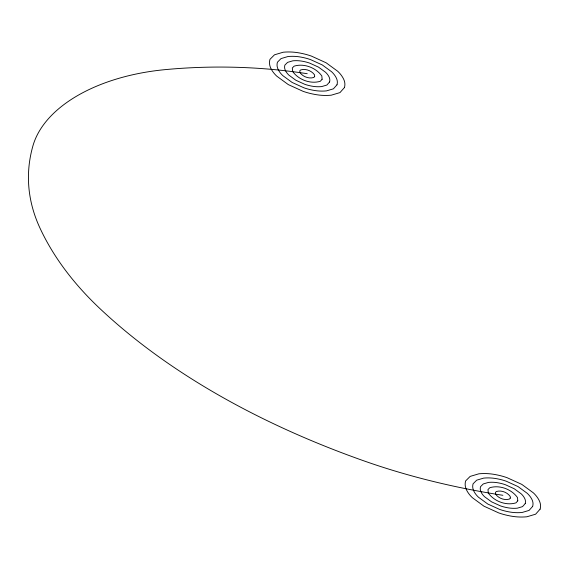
<?xml version="1.0" encoding="UTF-8"?>
<svg xmlns="http://www.w3.org/2000/svg" width="569" height="569" viewBox="0 0 569 569"><rect width="100%" height="100%" fill="white"/><g stroke="black" fill="none" stroke-linecap="round" stroke-linejoin="round"><path stroke-width="0.85" d="M307.232 73.707A337.773 195.011 0 0 0 164.967 69.653A160.173 92.477 0 0 0 32.924 145.884A337.773 195.011 0 0 0 39.951 228.02A529.014 305.425 0 0 0 100.123 308.782A799.189 461.409 0 0 0 363.001 460.549A529.014 305.425 0 0 0 502.889 495.293M314.671 76.481L313.775 77.484C308.86 79.013 302.872 76.73 299.927 72.576L299.778 70.833L300.681 69.93C305.596 68.401 311.584 70.684 314.529 74.838L314.671 76.481M322.111 79.255L320.326 81.267C310.496 84.326 298.519 79.752 292.622 71.445L292.324 67.96L294.137 66.146C303.96 63.088 315.937 67.661 321.834 75.969L322.111 79.255M329.558 82.021L326.869 85.044L321.634 86.595A20.264 11.7 0 0 1 313.099 86.353A31.743 18.322 0 0 1 304.707 84.269L295.887 80.257L288.931 75.165A31.743 18.322 0 0 1 285.325 70.321A21.522 12.426 0 0 1 284.877 65.086L287.587 62.37L292.822 60.819A20.264 11.7 0 0 1 301.357 61.061A31.743 18.322 0 0 1 309.749 63.145L318.569 67.163L325.525 72.249A31.743 18.322 0 0 1 329.138 77.1A20.264 11.7 0 0 1 329.558 82.021M336.997 84.795L333.42 88.828L326.435 90.898A27.02 15.598 0 0 1 315.055 90.571A42.319 24.431 0 0 1 303.867 87.79L292.11 82.434L282.836 75.649A42.319 24.431 0 0 1 278.021 69.19A28.692 16.565 0 0 1 277.423 62.213L281.043 58.586L288.021 56.516A27.02 15.598 0 0 1 299.401 56.843A42.319 24.431 0 0 1 310.596 59.624L322.346 64.98L331.62 71.765A42.319 24.431 0 0 1 336.435 78.223A27.02 15.598 0 0 1 336.997 84.795M344.444 87.569L339.963 92.605L331.236 95.194A33.777 19.502 0 0 1 317.011 94.788A52.903 30.541 0 0 1 303.021 91.31L288.327 84.617L276.733 76.132A52.903 30.541 0 0 1 270.716 68.06A35.868 20.704 0 0 1 269.969 59.34L274.493 54.809L283.22 52.22A33.777 19.502 0 0 1 297.445 52.625A52.903 30.541 0 0 1 311.435 56.103L326.129 62.796L337.723 71.281A52.903 30.541 0 0 1 343.74 79.354A33.777 19.502 0 0 1 344.444 87.569M510.329 498.067L509.433 499.07C504.525 500.599 498.536 498.316 495.585 494.162L495.435 492.42L496.339 491.516C501.253 489.987 507.242 492.27 510.194 496.424L510.329 498.067M517.776 500.841L515.983 502.854C506.154 505.912 494.176 501.339 488.287 493.031L487.989 489.546L489.795 487.733C499.625 484.674 511.602 489.248 517.491 497.555L517.776 500.841M525.215 503.608L522.527 506.63L517.292 508.181A20.264 11.7 0 0 1 508.757 507.939A31.743 18.322 0 0 1 500.364 505.855L491.552 501.837L484.596 496.751A31.743 18.322 0 0 1 480.983 491.901A21.522 12.426 0 0 1 480.535 486.673L483.252 483.956L488.486 482.405A20.264 11.7 0 0 1 497.022 482.647A31.743 18.322 0 0 1 505.414 484.731L514.227 488.743L521.183 493.835A31.743 18.322 0 0 1 524.796 498.679A20.264 11.7 0 0 1 525.215 503.608M532.662 506.382L529.078 510.414L522.093 512.484A27.02 15.598 0 0 1 510.713 512.157A42.319 24.431 0 0 1 499.525 509.376L487.768 504.02L478.493 497.235A42.319 24.431 0 0 1 473.678 490.777A28.692 16.565 0 0 1 473.081 483.799L476.701 480.172L483.686 478.102A27.02 15.598 0 0 1 495.066 478.429A42.319 24.431 0 0 1 506.254 481.21L518.01 486.566L527.285 493.351A42.319 24.431 0 0 1 532.1 499.81A27.02 15.598 0 0 1 532.662 506.382M540.102 509.155L535.621 514.191L526.901 516.78A33.777 19.502 0 0 1 512.669 516.375A52.903 30.541 0 0 1 498.686 512.897L483.991 506.204L472.398 497.719A52.903 30.541 0 0 1 466.381 489.646A35.868 20.704 0 0 1 465.634 480.926L470.158 476.395L478.878 473.806A33.777 19.502 0 0 1 493.11 474.212A52.903 30.541 0 0 1 507.093 477.69L521.787 484.383L533.381 492.868A52.903 30.541 0 0 1 539.398 500.94A33.777 19.502 0 0 1 540.102 509.155"/></g></svg>
